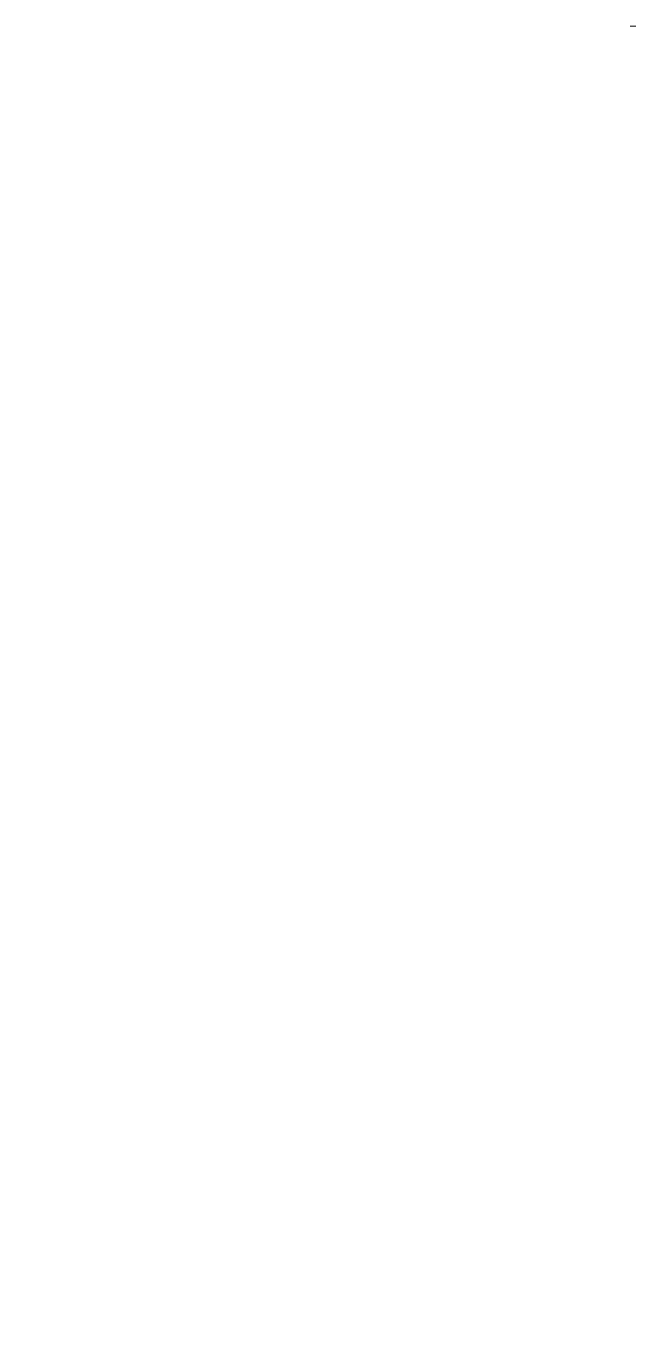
# Model space of a CAD drawing. Header units: millimetres. Extents: x -36573 to 311597, y -155058 to 0.
# Drawn here: x -36573 to 1, y -78105 to 0 of the extents above; entities that cross this region are included whole.
import ezdxf
from ezdxf import colors
from ezdxf.entities.mleader import LeaderData, LeaderLine
from ezdxf.math import Vec2, Vec3

# ---------------------------------------------------------------- set-up
doc = ezdxf.new("R2010")
doc.units = ezdxf.units.MM
doc.header["$MEASUREMENT"] = 0
doc.layers.get('0').update_dxf_attribs({"lineweight": 5})
doc.layers.add('#Выноски', color=7, linetype='Continuous', lineweight=15)
doc.styles.add('STEP PR', font='isocpeui.ttf')

# ---------------------------------------------------------------- blocks, each defined once
blk = doc.blocks.new('_DotSmall')
at = {"color": 0, "linetype": 'ByBlock', "const_width": 0.5}
blk.add_lwpolyline([(-0.0625, 0, 1), (0.0625, 0, 1)], format="xyb", close=True, dxfattribs=at)

msp = doc.modelspace()

# ---------------------------------------------------------------- leaders
at = {"layer": '#Выноски'}
ml = msp.add_multileader_mtext('Standard', dxfattribs=at)
ml.set_content('\\A1; ', color=256, style='STEP PR')
ml.set_leader_properties(color=256, linetype='ByLayer', lineweight=-1)
ml.set_arrow_properties(name='DOTSMALL')
ml.build(insert=Vec2(0, 0))
ml.multileader.update_dxf_attribs({"text_left_attachment_type": 6, "text_right_attachment_type": 6, "dogleg_length": 0, "arrow_head_size": 480, "scale": 0.8})
ctx = ml.context
ctx.base_point, ctx.scale, ctx.char_height, ctx.arrow_head_size, ctx.landing_gap_size, ctx.plane_origin = Vec3(-36922.23924, -78585.25491), 0.8, 480, 480, 200, Vec3(31246.74647, -125324.75721)
ctx.left_attachment, ctx.right_attachment, ctx.text_align_type = 6, 6, 1
notes = []
notes.append((ctx, [(0, (0, 0, 0), (0, 0), (1, 0), 1, [])]))
ctx.mtext.insert, ctx.mtext.rotation, ctx.mtext.defined_height, ctx.mtext.alignment, ctx.mtext.flow_direction = Vec3(-36573.14833, -78105.25491), 6.2831853072, 400.60377, 2, 5
for ctx, leaders in notes:
    for number, flags, end, landing, length, lines in leaders:
        leader = LeaderData()
        leader.index, (leader.has_last_leader_line, leader.has_dogleg_vector, leader.attachment_direction) = number, flags
        leader.last_leader_point, leader.dogleg_vector, leader.dogleg_length = Vec3(end), Vec3(landing), length
        for number, points, colour, breaks in lines:
            line = LeaderLine()
            line.index, line.vertices, line.color, line.breaks = number, Vec3.list(points), colors.encode_raw_color(colour), breaks
            leader.lines.append(line)
        ctx.leaders.append(leader)

doc.saveas('drawing.dxf')
